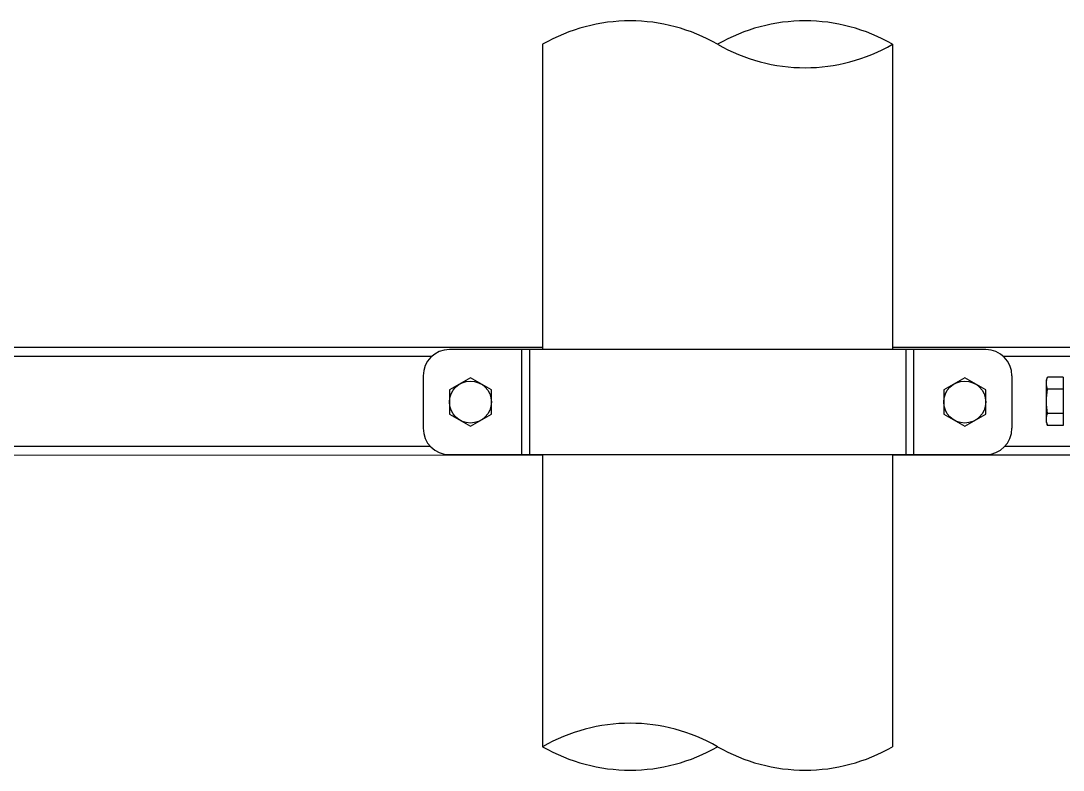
# Model space of a CAD drawing. Extents: x 1031190 to 1725648, y 733081 to 1571294.
# Drawn here: x 1159241 to 1162488, y 1226704 to 1229038 of the extents above; entities that cross this region are included whole.
import ezdxf

# ---------------------------------------------------------------- set-up
doc = ezdxf.new("R2010")
doc.units = 0
doc.header["$LTSCALE"] = 1000
doc.header["$MEASUREMENT"] = 0

msp = doc.modelspace()

# ---------------------------------------------------------------- linework, layer by layer
for p, q in [((1160866.6, 1228965), (1160866.6, 1228014.4)), ((1161956.7, 1228965), (1161956.7, 1228014.4)), ((1160866.6, 1228020.6), (1159069.6, 1228020.6)), ((1162247, 1228014.4), (1160576.3, 1228014.4)), ((1160801.2, 1228014.4), (1160801.2, 1227687.3)), ((1160825.7, 1228014.4), (1160825.7, 1227687.3)), ((1162950.2, 1228020.7), (1161956.7, 1228020.7)), ((1161997.6, 1228014.4), (1161997.6, 1227687.3)), ((1162022.1, 1228014.4), (1162022.1, 1227687.3)), ((1160521.1, 1227992.9), (1159069.6, 1227992.9)), ((1162647.4, 1227992.9), (1162302.2, 1227992.9)), ((1160494.5, 1227932.6), (1160494.5, 1227769)), ((1162328.8, 1227932.6), (1162328.8, 1227769)), ((1160641.7, 1227926.3), (1160576.3, 1227888.6)), ((1160707.2, 1227888.6), (1160641.7, 1227926.3)), ((1162181.6, 1227926.3), (1162116.1, 1227888.6)), ((1162247, 1227888.6), (1162181.6, 1227926.3)), ((1162435.9, 1227918.4), (1162439.5, 1227928.6)), ((1162435.9, 1227787.6), (1162435.9, 1227918.4)), ((1162488.2, 1227928.6), (1162439.5, 1227928.6)), ((1162488.2, 1227928.6), (1162488.2, 1227777.5)), ((1160576.3, 1227888.6), (1160576.3, 1227813)), ((1160707.2, 1227813), (1160707.2, 1227888.6)), ((1162116.1, 1227888.6), (1162116.1, 1227813)), ((1162247, 1227813), (1162247, 1227888.6)), ((1162488.2, 1227890.8), (1162439.5, 1227890.8)), ((1160576.3, 1227813), (1160641.7, 1227775.3)), ((1160641.7, 1227775.3), (1160707.2, 1227813)), ((1162116.1, 1227813), (1162181.6, 1227775.3)), ((1162181.6, 1227775.3), (1162247, 1227813)), ((1162488.2, 1227815.2), (1162439.5, 1227815.2)), ((1162435.9, 1227787.6), (1162439.5, 1227777.5)), ((1162488.2, 1227777.5), (1162439.5, 1227777.5)), ((1160516.9, 1227712.8), (1159109.9, 1227712.8)), ((1162647.4, 1227712.8), (1162306.4, 1227712.8)), ((1160866.6, 1227685), (1159069.6, 1227684.6)), ((1160576.3, 1227687.3), (1162247, 1227687.3)), ((1160866.6, 1227687.3), (1160866.6, 1226777.5)), ((1161956.7, 1227687.3), (1161956.7, 1226777.5)), ((1162949.7, 1227685.4), (1161956.7, 1227685.2))]:
    msp.add_line(p, q)
for centre in [(1160641.7, 1227850.8), (1162181.6, 1227850.8)]:
    msp.add_circle(centre, 65.4)
for centre, radius, start, end in [((1161139.1, 1228493), 545, 60, 120), ((1161684.2, 1228493), 545, 60, 120), ((1161684.2, 1229437), 545, 240, 300), ((1160576.3, 1227932.6), 81.8, 90, 180), ((1162247, 1227932.6), 81.8, 0, 90), ((1162488.6, 1227908.7), 52.9, 168.6931, 169.4725), ((1160576.3, 1227769), 81.8, 180, 270), ((1162247, 1227769), 81.8, 270, 0), ((1161139.1, 1226305.5), 545, 60, 120), ((1161139.1, 1227249.5), 545, 240, 300), ((1161684.2, 1227249.5), 545, 240, 300)]:
    msp.add_arc(centre, radius, start, end)
for points in [[(1162435.9, 1227909.7), (1162435.9, 1227912.6), (1162436.1, 1227915.5), (1162436.7, 1227918.3)], [(1162435.9, 1227853), (1162435.9, 1227865.7), (1162437.3, 1227878.3), (1162439.5, 1227890.8)], [(1162439.5, 1227815.2), (1162437.3, 1227827.7), (1162435.9, 1227840.4), (1162435.9, 1227853)]]:
    msp.add_open_spline(points, degree=3)
for points, knots in [([(1162439.5, 1227890.8), (1162439, 1227892.3), (1162436.9, 1227898.4), (1162435.9, 1227904.9), (1162435.9, 1227909.7)], [0, 0, 0, 0, 0.255696, 1, 1, 1, 1]), ([(1162436.8, 1227919), (1162437.3, 1227921.4), (1162438.2, 1227924.6), (1162439.2, 1227927.8), (1162439.5, 1227928.6)], [0, 0, 0, 0, 0.746895, 1, 1, 1, 1]), ([(1162435.9, 1227796.4), (1162435.9, 1227797.9), (1162436.2, 1227804.4), (1162437.9, 1227810.7), (1162439.5, 1227815.2)], [0, 0, 0, 0, 0.246324, 1, 1, 1, 1]), ([(1162439.5, 1227777.5), (1162439, 1227779), (1162436.9, 1227785.1), (1162435.9, 1227791.6), (1162435.9, 1227796.4)], [0, 0, 0, 0, 0.255696, 1, 1, 1, 1])]:
    msp.add_open_spline(points, degree=3, knots=knots)

doc.saveas('drawing.dxf')
